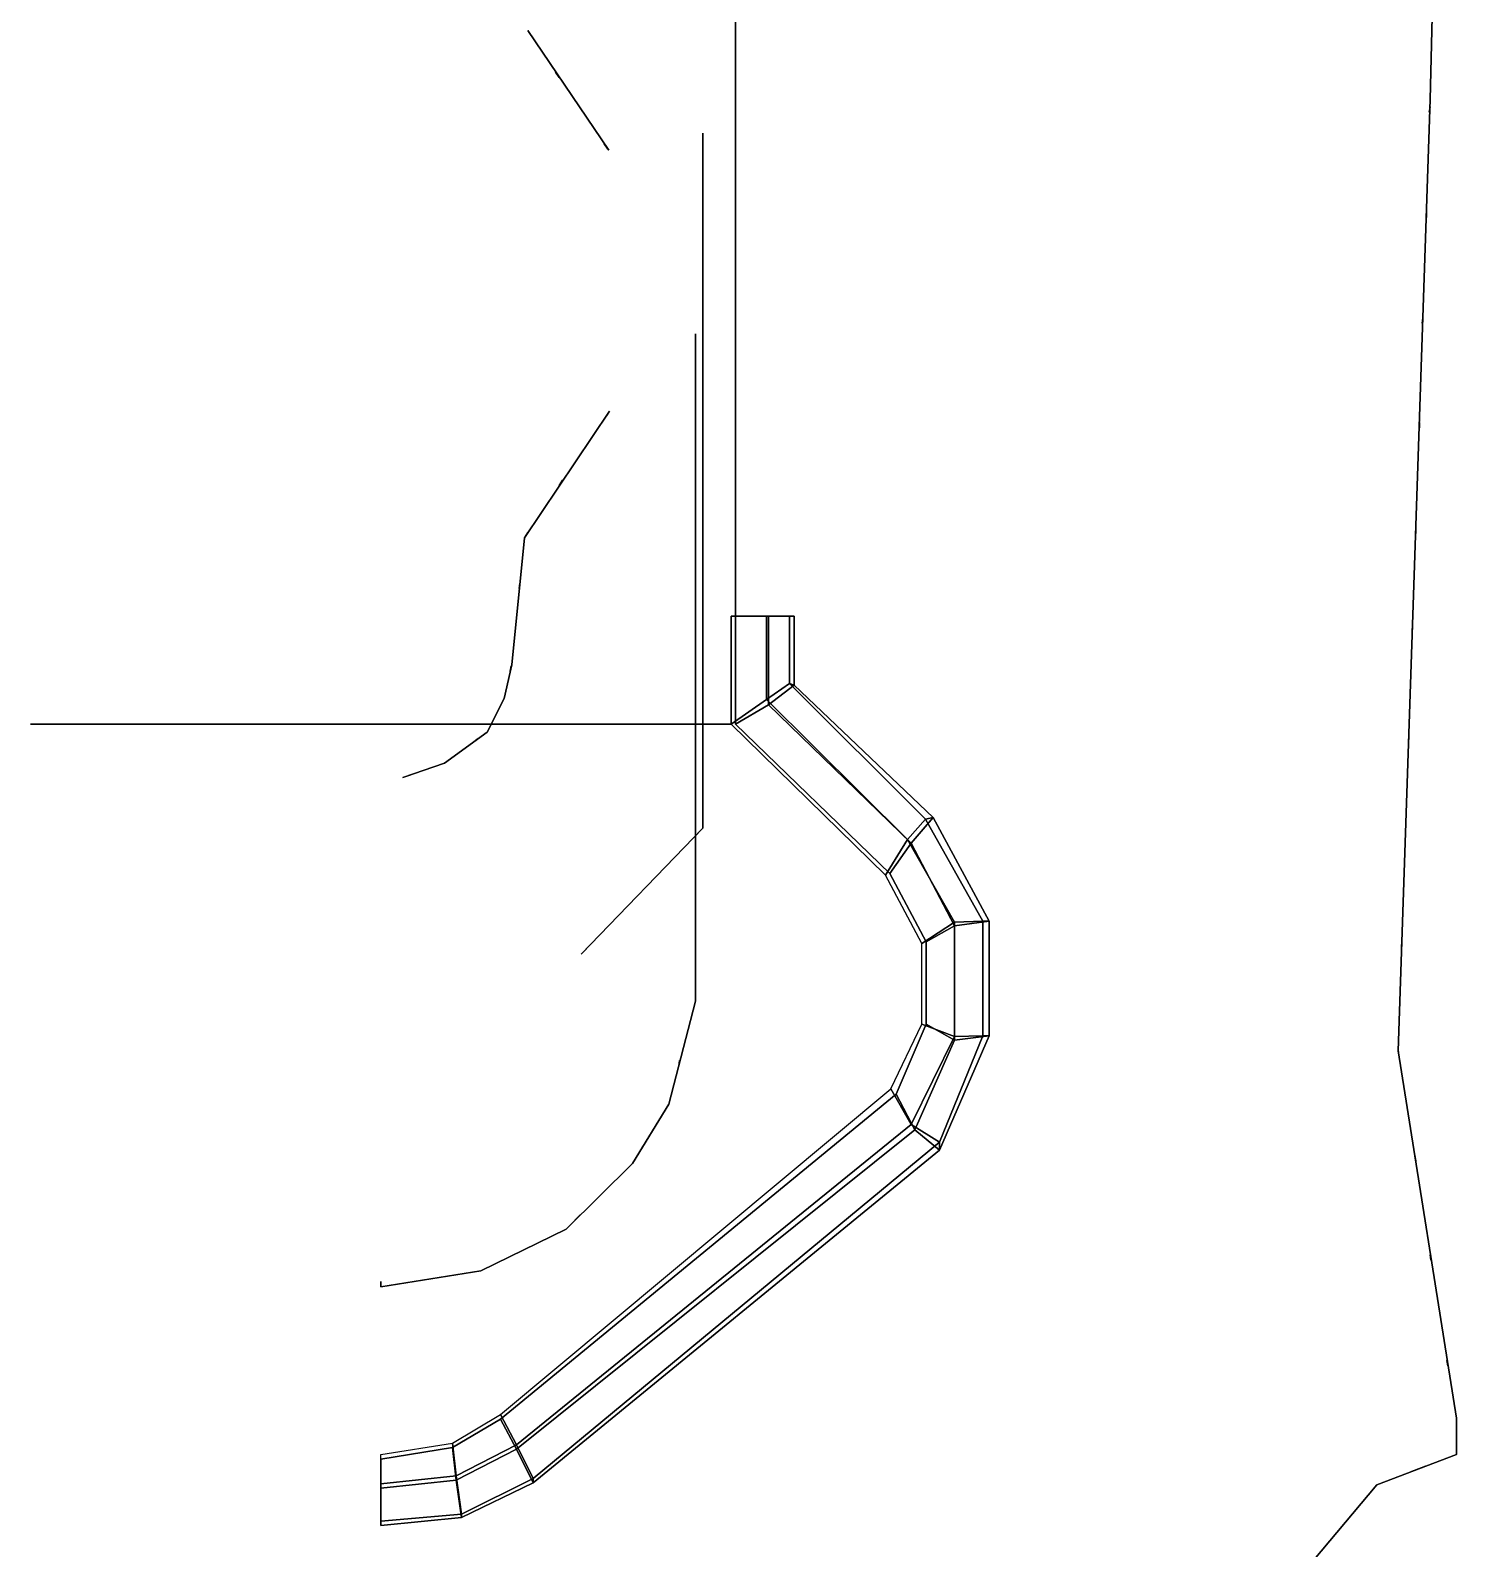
# Model space of a CAD drawing. Extents: x -5 to 14, y -77 to 101.
# Drawn here: x -3.95 to 12.13, y -40.76 to -23.65 of the extents above; entities that cross this region are included whole.
import ezdxf

# ---------------------------------------------------------------- set-up
doc = ezdxf.new("R2010")
doc.units = 0
doc.layers.add('RAILINGS_MIRRORED', color=6, linetype='CONTINUOUS')

msp = doc.modelspace()

# ---------------------------------------------------------------- linework, layer by layer
at = {"layer": 'RAILINGS_MIRRORED'}
for points in [[(11.83, -24.43, 5.31), (12.11, -12.91, 5.31), (12.11, -12.91, 5.38), (11.83, -24.43, 5.38)], [(11.83, -24.43, 5.38), (12.11, -12.91, 5.38), (12.11, -12.91, 5.31), (11.83, -24.43, 5.31)], [(11.83, -24.43, 5.8), (12.11, -12.91, 5.8), (12.11, -12.91, 5.73), (11.83, -24.43, 5.73)], [(11.83, -24.43, 5.73), (12.11, -12.91, 5.73), (12.11, -12.91, 5.8), (11.83, -24.43, 5.8)], [(4, -30.25, 12.99), (4, -21.36, 12.99), (4, -21.36, 12.92), (4, -30.25, 12.92)], [(4, -30.25, 12.92), (4, -21.36, 12.92), (4, -21.36, 12.99), (4, -30.25, 12.99)], [(4, -30.25, 13.28), (4, -21.36, 13.28), (4, -21.36, 13.35), (4, -30.25, 13.35)], [(4, -30.25, 13.35), (4, -21.36, 13.35), (4, -21.36, 13.28), (4, -30.25, 13.28)], [(4, -30.25, 13.67), (4, -21.36, 13.67), (4, -21.36, 13.6), (4, -30.25, 13.6)], [(4, -30.25, 13.6), (4, -21.36, 13.6), (4, -21.36, 13.67), (4, -30.25, 13.67)], [(2.57, -25, 17.3), (1.66, -23.65, 17.3), (1.66, -23.65, 17.23), (2.57, -25, 17.23)], [(2.57, -25, 17.23), (1.66, -23.65, 17.23), (1.66, -23.65, 17.3), (2.57, -25, 17.3)], [(2.57, -25, 17.59), (1.66, -23.65, 17.59), (1.66, -23.65, 17.66), (2.57, -25, 17.66)], [(2.57, -25, 17.66), (1.66, -23.65, 17.66), (1.66, -23.65, 17.59), (2.57, -25, 17.59)], [(2.57, -25, 17.98), (1.66, -23.65, 17.98), (1.66, -23.65, 17.91), (2.57, -25, 17.91)], [(2.57, -25, 17.91), (1.66, -23.65, 17.91), (1.66, -23.65, 17.98), (2.57, -25, 17.98)], [(2.01, -24.18, 16.94), (2.01, -24.18, 17.91), (1.97, -24.12, 17.91), (1.97, -24.12, 16.94)], [(1.97, -24.12, 16.94), (1.97, -24.12, 17.91), (2.01, -24.18, 17.91), (2.01, -24.18, 16.94)], [(4, -24.08, 12.63), (4, -24.08, 13.6), (4, -24.02, 13.6), (4, -24.02, 12.63)], [(4, -24.02, 12.63), (4, -24.02, 13.6), (4, -24.08, 13.6), (4, -24.08, 12.63)], [(11.47, -35.15, 5.38), (11.83, -24.43, 5.38), (11.83, -24.43, 5.31), (11.47, -35.15, 5.31)], [(11.47, -35.15, 5.31), (11.83, -24.43, 5.31), (11.83, -24.43, 5.38), (11.47, -35.15, 5.38)], [(11.47, -35.15, 5.73), (11.83, -24.43, 5.73), (11.83, -24.43, 5.8), (11.47, -35.15, 5.8)], [(11.47, -35.15, 5.8), (11.83, -24.43, 5.8), (11.83, -24.43, 5.73), (11.47, -35.15, 5.73)], [(11.82, -24.57, 4.59), (11.82, -24.57, 5.73), (11.83, -24.51, 5.73), (11.83, -24.51, 4.59)], [(11.83, -24.51, 4.59), (11.83, -24.51, 5.73), (11.82, -24.57, 5.73), (11.82, -24.57, 4.59)], [(4, -24.73, 12.63), (4, -24.73, 13.6), (4, -24.79, 13.6), (4, -24.79, 12.63)], [(4, -24.79, 12.63), (4, -24.79, 13.6), (4, -24.73, 13.6), (4, -24.73, 12.63)], [(2.52, -24.93, 16.94), (2.52, -24.93, 17.91), (2.56, -24.99, 17.91), (2.56, -24.99, 16.94)], [(2.56, -24.99, 16.94), (2.56, -24.99, 17.91), (2.52, -24.93, 17.91), (2.52, -24.93, 16.94)], [(3.63, -32.64, 7.69), (3.63, -24.81, 7.69), (3.63, -24.81, 7.76), (3.63, -32.64, 7.76)], [(3.63, -32.64, 7.76), (3.63, -24.81, 7.76), (3.63, -24.81, 7.69), (3.63, -32.64, 7.69)], [(3.63, -32.64, 8.12), (3.63, -24.81, 8.12), (3.63, -24.81, 8.05), (3.63, -32.64, 8.05)], [(3.63, -32.64, 8.05), (3.63, -24.81, 8.05), (3.63, -24.81, 8.12), (3.63, -32.64, 8.12)], [(3.63, -32.64, 8.37), (3.63, -24.81, 8.37), (3.63, -24.81, 8.44), (3.63, -32.64, 8.44)], [(3.63, -32.64, 8.44), (3.63, -24.81, 8.44), (3.63, -24.81, 8.37), (3.63, -32.64, 8.37)], [(3.63, -24.81, 7.4), (3.63, -24.81, 8.37), (3.63, -24.89, 8.37), (3.63, -24.89, 7.4)], [(3.63, -24.89, 7.4), (3.63, -24.89, 8.37), (3.63, -24.81, 8.37), (3.63, -24.81, 7.4)], [(4, -25.57, 12.63), (4, -25.57, 13.6), (4, -25.51, 13.6), (4, -25.51, 12.63)], [(4, -25.51, 12.63), (4, -25.51, 13.6), (4, -25.57, 13.6), (4, -25.57, 12.63)], [(11.79, -25.76, 4.59), (11.79, -25.76, 5.73), (11.79, -25.7, 5.73), (11.79, -25.7, 4.59)], [(11.79, -25.7, 4.59), (11.79, -25.7, 5.73), (11.79, -25.76, 5.73), (11.79, -25.76, 4.59)], [(3.63, -26.08, 7.4), (3.63, -26.08, 8.37), (3.63, -26, 8.37), (3.63, -26, 7.4)], [(3.63, -26, 7.4), (3.63, -26, 8.37), (3.63, -26.08, 8.37), (3.63, -26.08, 7.4)], [(4, -26.28, 12.63), (4, -26.28, 13.6), (4, -26.34, 13.6), (4, -26.34, 12.63)], [(4, -26.34, 12.63), (4, -26.34, 13.6), (4, -26.28, 13.6), (4, -26.28, 12.63)], [(3.63, -27, 7.4), (3.63, -27, 8.37), (3.63, -27.08, 8.37), (3.63, -27.08, 7.4)], [(3.63, -27.08, 7.4), (3.63, -27.08, 8.37), (3.63, -27, 8.37), (3.63, -27, 7.4)], [(11.75, -26.89, 4.59), (11.75, -26.89, 5.73), (11.74, -26.95, 5.73), (11.74, -26.95, 4.59)], [(11.74, -26.95, 4.59), (11.74, -26.95, 5.73), (11.75, -26.89, 5.73), (11.75, -26.89, 4.59)], [(3.55, -34.59, 10.88), (3.55, -27.07, 10.88), (3.55, -27.07, 10.81), (3.55, -34.59, 10.81)], [(3.55, -34.59, 10.81), (3.55, -27.07, 10.81), (3.55, -27.07, 10.88), (3.55, -34.59, 10.88)], [(3.55, -34.59, 11.17), (3.55, -27.07, 11.17), (3.55, -27.07, 11.24), (3.55, -34.59, 11.24)], [(3.55, -34.59, 11.24), (3.55, -27.07, 11.24), (3.55, -27.07, 11.17), (3.55, -34.59, 11.17)], [(3.55, -34.59, 11.56), (3.55, -27.07, 11.56), (3.55, -27.07, 11.49), (3.55, -34.59, 11.49)], [(3.55, -34.59, 11.49), (3.55, -27.07, 11.49), (3.55, -27.07, 11.56), (3.55, -34.59, 11.56)], [(3.55, -27.07, 10.52), (3.55, -27.07, 11.49), (3.55, -27.13, 11.49), (3.55, -27.13, 10.52)], [(3.55, -27.13, 10.52), (3.55, -27.13, 11.49), (3.55, -27.07, 11.49), (3.55, -27.07, 10.52)], [(4, -27.07, 12.63), (4, -27.07, 13.6), (4, -27.13, 13.6), (4, -27.13, 12.63)], [(4, -27.13, 12.63), (4, -27.13, 13.6), (4, -27.07, 13.6), (4, -27.07, 12.63)], [(4, -27.88, 12.63), (4, -27.88, 13.6), (4, -27.94, 13.6), (4, -27.94, 12.63)], [(4, -27.94, 12.63), (4, -27.94, 13.6), (4, -27.88, 13.6), (4, -27.88, 12.63)], [(1.62, -29.37, 17.3), (2.58, -27.94, 17.3), (2.58, -27.94, 17.23), (1.62, -29.37, 17.23)], [(1.62, -29.37, 17.23), (2.58, -27.94, 17.23), (2.58, -27.94, 17.3), (1.62, -29.37, 17.3)], [(1.62, -29.37, 17.59), (2.58, -27.94, 17.59), (2.58, -27.94, 17.66), (1.62, -29.37, 17.66)], [(1.62, -29.37, 17.66), (2.58, -27.94, 17.66), (2.58, -27.94, 17.59), (1.62, -29.37, 17.59)], [(1.62, -29.37, 17.98), (2.58, -27.94, 17.98), (2.58, -27.94, 17.91), (1.62, -29.37, 17.91)], [(1.62, -29.37, 17.91), (2.58, -27.94, 17.91), (2.58, -27.94, 17.98), (1.62, -29.37, 17.98)], [(2.52, -28.03, 16.94), (2.52, -28.03, 17.91), (2.56, -27.97, 17.91), (2.56, -27.97, 16.94)], [(2.56, -27.97, 16.94), (2.56, -27.97, 17.91), (2.52, -28.03, 17.91), (2.52, -28.03, 16.94)], [(3.63, -28.08, 7.4), (3.63, -28.08, 8.37), (3.63, -28, 8.37), (3.63, -28, 7.4)], [(3.63, -28, 7.4), (3.63, -28, 8.37), (3.63, -28.08, 8.37), (3.63, -28.08, 7.4)], [(3.55, -28.13, 10.52), (3.55, -28.13, 11.49), (3.55, -28.07, 11.49), (3.55, -28.07, 10.52)], [(3.55, -28.07, 10.52), (3.55, -28.07, 11.49), (3.55, -28.13, 11.49), (3.55, -28.13, 10.52)], [(11.71, -28.07, 4.59), (11.71, -28.07, 5.73), (11.71, -28.13, 5.73), (11.71, -28.13, 4.59)], [(11.71, -28.13, 4.59), (11.71, -28.13, 5.73), (11.71, -28.07, 5.73), (11.71, -28.07, 4.59)], [(2.05, -28.72, 16.94), (2.05, -28.72, 17.91), (2.01, -28.78, 17.91), (2.01, -28.78, 16.94)], [(2.01, -28.78, 16.94), (2.01, -28.78, 17.91), (2.05, -28.72, 17.91), (2.05, -28.72, 16.94)], [(4, -28.71, 12.63), (4, -28.71, 13.6), (4, -28.65, 13.6), (4, -28.65, 12.63)], [(4, -28.65, 12.63), (4, -28.65, 13.6), (4, -28.71, 13.6), (4, -28.71, 12.63)], [(3.55, -29.06, 10.52), (3.55, -29.06, 11.49), (3.55, -29.12, 11.49), (3.55, -29.12, 10.52)], [(3.55, -29.12, 10.52), (3.55, -29.12, 11.49), (3.55, -29.06, 11.49), (3.55, -29.06, 10.52)], [(3.63, -29, 7.4), (3.63, -29, 8.37), (3.63, -29.08, 8.37), (3.63, -29.08, 7.4)], [(3.63, -29.08, 7.4), (3.63, -29.08, 8.37), (3.63, -29, 8.37), (3.63, -29, 7.4)], [(1.48, -30.8, 17.3), (1.62, -29.37, 17.3), (1.62, -29.37, 17.23), (1.48, -30.8, 17.23)], [(1.48, -30.8, 17.23), (1.62, -29.37, 17.23), (1.62, -29.37, 17.3), (1.48, -30.8, 17.3)], [(1.48, -30.8, 17.59), (1.62, -29.37, 17.59), (1.62, -29.37, 17.66), (1.48, -30.8, 17.66)], [(1.48, -30.8, 17.66), (1.62, -29.37, 17.66), (1.62, -29.37, 17.59), (1.48, -30.8, 17.59)], [(1.48, -30.8, 17.98), (1.62, -29.37, 17.98), (1.62, -29.37, 17.91), (1.48, -30.8, 17.91)], [(1.48, -30.8, 17.91), (1.62, -29.37, 17.91), (1.62, -29.37, 17.98), (1.48, -30.8, 17.98)], [(1.62, -29.37, 16.94), (1.62, -29.37, 17.91), (1.66, -29.31, 17.91), (1.66, -29.31, 16.94)], [(1.66, -29.31, 16.94), (1.66, -29.31, 17.91), (1.62, -29.37, 17.91), (1.62, -29.37, 16.94)], [(11.67, -29.32, 4.59), (11.67, -29.32, 5.73), (11.67, -29.26, 5.73), (11.67, -29.26, 4.59)], [(11.67, -29.26, 4.59), (11.67, -29.26, 5.73), (11.67, -29.32, 5.73), (11.67, -29.32, 4.59)], [(4, -29.47, 12.63), (4, -29.47, 13.6), (4, -29.53, 13.6), (4, -29.53, 12.63)], [(4, -29.53, 12.63), (4, -29.53, 13.6), (4, -29.47, 13.6), (4, -29.47, 12.63)], [(1.57, -29.88, 16.94), (1.57, -29.88, 17.91), (1.56, -29.94, 17.91), (1.56, -29.94, 16.94)], [(1.56, -29.94, 16.94), (1.56, -29.94, 17.91), (1.57, -29.88, 17.91), (1.57, -29.88, 16.94)], [(3.55, -30.09, 10.52), (3.55, -30.09, 11.49), (3.55, -30.03, 11.49), (3.55, -30.03, 10.52)], [(3.55, -30.03, 10.52), (3.55, -30.03, 11.49), (3.55, -30.09, 11.49), (3.55, -30.09, 10.52)], [(3.63, -30.08, 7.4), (3.63, -30.08, 8.37), (3.63, -30, 8.37), (3.63, -30, 7.4)], [(3.63, -30, 7.4), (3.63, -30, 8.37), (3.63, -30.08, 8.37), (3.63, -30.08, 7.4)], [(3.95, -30.25, 12.63), (4, -30.25, 12.63), (4, -30.25, 13.63), (3.95, -30.25, 13.63)], [(3.95, -31.47, 13.63), (3.95, -31.47, 12.63), (3.95, -30.25, 12.63), (3.95, -30.25, 13.63)], [(3.95, -30.25, 13.63), (4, -30.25, 13.63), (4.37, -30.25, 14.36), (4.35, -30.25, 14.36)], [(4.35, -31.19, 14.36), (3.95, -31.47, 13.63), (3.95, -30.25, 13.63), (4.35, -30.25, 14.36)], [(4, -30.25, 13.63), (4, -30.25, 12.63), (4, -31.47, 12.63), (4, -31.47, 13.63)], [(4.37, -30.25, 14.36), (4, -30.25, 13.63), (4, -31.47, 13.63), (4.37, -31.25, 14.36)], [(4.35, -30.25, 14.36), (4.37, -30.25, 14.36), (4.66, -30.25, 14.75), (4.61, -30.25, 14.75)], [(4.61, -31.01, 14.75), (4.35, -31.19, 14.36), (4.35, -30.25, 14.36), (4.61, -30.25, 14.75)], [(4.66, -30.25, 14.75), (4.37, -30.25, 14.36), (4.37, -31.25, 14.36), (4.66, -31.03, 14.75)], [(4.61, -30.25, 14.75), (4.66, -30.25, 14.75), (4.66, -31.03, 14.75), (4.61, -31.01, 14.75)], [(11.63, -30.39, 4.59), (11.63, -30.39, 5.73), (11.63, -30.45, 5.73), (11.63, -30.45, 4.59)], [(11.63, -30.45, 4.59), (11.63, -30.45, 5.73), (11.63, -30.39, 5.73), (11.63, -30.39, 4.59)], [(1.39, -31.18, 17.3), (1.48, -30.8, 17.3), (1.48, -30.8, 17.23), (1.39, -31.18, 17.23)], [(1.39, -31.18, 17.23), (1.48, -30.8, 17.23), (1.48, -30.8, 17.3), (1.39, -31.18, 17.3)], [(1.39, -31.18, 17.59), (1.48, -30.8, 17.59), (1.48, -30.8, 17.66), (1.39, -31.18, 17.66)], [(1.39, -31.18, 17.66), (1.48, -30.8, 17.66), (1.48, -30.8, 17.59), (1.39, -31.18, 17.59)], [(1.39, -31.18, 17.98), (1.48, -30.8, 17.98), (1.48, -30.8, 17.91), (1.39, -31.18, 17.91)], [(1.39, -31.18, 17.91), (1.48, -30.8, 17.91), (1.48, -30.8, 17.98), (1.39, -31.18, 17.98)], [(1.46, -30.87, 16.94), (1.46, -30.87, 17.91), (1.47, -30.81, 17.91), (1.47, -30.81, 16.94)], [(1.47, -30.81, 16.94), (1.47, -30.81, 17.91), (1.46, -30.87, 17.91), (1.46, -30.87, 16.94)], [(3.55, -30.94, 10.52), (3.55, -30.94, 11.49), (3.55, -31, 11.49), (3.55, -31, 10.52)], [(3.55, -31, 10.52), (3.55, -31, 11.49), (3.55, -30.94, 11.49), (3.55, -30.94, 10.52)], [(3.63, -31, 7.4), (3.63, -31, 8.37), (3.63, -31.08, 8.37), (3.63, -31.08, 7.4)], [(3.63, -31.08, 7.4), (3.63, -31.08, 8.37), (3.63, -31, 8.37), (3.63, -31, 7.4)], [(6.14, -32.54, 14.75), (5.94, -32.77, 14.36), (4.35, -31.19, 14.36), (4.61, -31.01, 14.75)], [(4.66, -31.03, 14.75), (4.37, -31.25, 14.36), (5.98, -32.81, 14.36), (6.23, -32.52, 14.75)], [(4.61, -31.01, 14.75), (4.66, -31.03, 14.75), (6.23, -32.52, 14.75), (6.14, -32.54, 14.75)], [(1.2, -31.56, 17.23), (1.39, -31.18, 17.23), (1.39, -31.18, 17.3), (1.2, -31.56, 17.3)], [(1.2, -31.56, 17.3), (1.39, -31.18, 17.3), (1.39, -31.18, 17.23), (1.2, -31.56, 17.23)], [(1.2, -31.56, 17.66), (1.39, -31.18, 17.66), (1.39, -31.18, 17.59), (1.2, -31.56, 17.59)], [(1.2, -31.56, 17.59), (1.39, -31.18, 17.59), (1.39, -31.18, 17.66), (1.2, -31.56, 17.66)], [(1.2, -31.56, 17.91), (1.39, -31.18, 17.91), (1.39, -31.18, 17.98), (1.2, -31.56, 17.98)], [(1.2, -31.56, 17.98), (1.39, -31.18, 17.98), (1.39, -31.18, 17.91), (1.2, -31.56, 17.91)], [(5.94, -32.77, 14.36), (5.69, -33.17, 13.63), (3.95, -31.47, 13.63), (4.35, -31.19, 14.36)], [(4.37, -31.25, 14.36), (4, -31.47, 13.63), (5.74, -33.15, 13.63), (5.98, -32.81, 14.36)], [(-3.95, -31.47, 13.63), (-3.95, -31.47, 12.63), (3.95, -31.47, 12.63), (3.95, -31.47, 13.63)], [(4, -31.47, 13.63), (4, -31.47, 12.63), (5.74, -33.15, 12.63), (5.74, -33.15, 13.63)], [(0.72, -31.91, 17.3), (1.2, -31.56, 17.3), (1.2, -31.56, 17.23), (0.72, -31.91, 17.23)], [(0.72, -31.91, 17.23), (1.2, -31.56, 17.23), (1.2, -31.56, 17.3), (0.72, -31.91, 17.3)], [(0.72, -31.91, 17.59), (1.2, -31.56, 17.59), (1.2, -31.56, 17.66), (0.72, -31.91, 17.66)], [(0.72, -31.91, 17.66), (1.2, -31.56, 17.66), (1.2, -31.56, 17.59), (0.72, -31.91, 17.59)], [(0.72, -31.91, 17.98), (1.2, -31.56, 17.98), (1.2, -31.56, 17.91), (0.72, -31.91, 17.91)], [(0.72, -31.91, 17.91), (1.2, -31.56, 17.91), (1.2, -31.56, 17.98), (0.72, -31.91, 17.98)], [(1.1, -31.63, 16.94), (1.1, -31.63, 17.91), (1.02, -31.69, 17.91), (1.02, -31.69, 16.94)], [(1.02, -31.69, 16.94), (1.02, -31.69, 17.91), (1.1, -31.63, 17.91), (1.1, -31.63, 16.94)], [(11.59, -31.58, 4.59), (11.59, -31.58, 5.73), (11.59, -31.64, 5.73), (11.59, -31.64, 4.59)], [(11.59, -31.64, 4.59), (11.59, -31.64, 5.73), (11.59, -31.58, 5.73), (11.59, -31.58, 4.59)], [(3.63, -31.81, 7.4), (3.63, -31.81, 8.37), (3.63, -31.73, 8.37), (3.63, -31.73, 7.4)], [(3.63, -31.73, 7.4), (3.63, -31.73, 8.37), (3.63, -31.81, 8.37), (3.63, -31.81, 7.4)], [(0.25, -32.07, 17.23), (0.72, -31.91, 17.23), (0.72, -31.91, 17.3), (0.25, -32.07, 17.3)], [(0.25, -32.07, 17.3), (0.72, -31.91, 17.3), (0.72, -31.91, 17.23), (0.25, -32.07, 17.23)], [(0.25, -32.07, 17.66), (0.72, -31.91, 17.66), (0.72, -31.91, 17.59), (0.25, -32.07, 17.59)], [(0.25, -32.07, 17.59), (0.72, -31.91, 17.59), (0.72, -31.91, 17.66), (0.25, -32.07, 17.66)], [(0.25, -32.07, 17.91), (0.72, -31.91, 17.91), (0.72, -31.91, 17.98), (0.25, -32.07, 17.98)], [(0.25, -32.07, 17.98), (0.72, -31.91, 17.98), (0.72, -31.91, 17.91), (0.25, -32.07, 17.91)], [(3.55, -31.95, 10.52), (3.55, -31.95, 11.49), (3.55, -31.89, 11.49), (3.55, -31.89, 10.52)], [(3.55, -31.89, 10.52), (3.55, -31.89, 11.49), (3.55, -31.95, 11.49), (3.55, -31.95, 10.52)], [(0.25, -32.07, 16.94), (0.25, -32.07, 17.91), (0.34, -32.04, 17.91), (0.34, -32.04, 16.94)], [(0.34, -32.04, 16.94), (0.34, -32.04, 17.91), (0.25, -32.07, 17.91), (0.25, -32.07, 16.94)], [(2.26, -34.06, 7.76), (3.63, -32.64, 7.76), (3.63, -32.64, 7.69), (2.26, -34.06, 7.69)], [(2.26, -34.06, 7.69), (3.63, -32.64, 7.69), (3.63, -32.64, 7.76), (2.26, -34.06, 7.76)], [(2.26, -34.06, 8.05), (3.63, -32.64, 8.05), (3.63, -32.64, 8.12), (2.26, -34.06, 8.12)], [(2.26, -34.06, 8.12), (3.63, -32.64, 8.12), (3.63, -32.64, 8.05), (2.26, -34.06, 8.05)], [(2.26, -34.06, 8.44), (3.63, -32.64, 8.44), (3.63, -32.64, 8.37), (2.26, -34.06, 8.37)], [(2.26, -34.06, 8.37), (3.63, -32.64, 8.37), (3.63, -32.64, 8.44), (2.26, -34.06, 8.44)], [(3.57, -32.7, 7.4), (3.57, -32.7, 8.37), (3.63, -32.64, 8.37), (3.63, -32.64, 7.4)], [(3.63, -32.64, 7.4), (3.63, -32.64, 8.37), (3.57, -32.7, 8.37), (3.57, -32.7, 7.4)], [(6.79, -33.69, 14.75), (6.47, -33.7, 14.36), (5.94, -32.77, 14.36), (6.14, -32.54, 14.75)], [(6.23, -32.52, 14.75), (5.98, -32.81, 14.36), (6.47, -33.74, 14.36), (6.86, -33.69, 14.75)], [(6.14, -32.54, 14.75), (6.23, -32.52, 14.75), (6.86, -33.69, 14.75), (6.79, -33.69, 14.75)], [(3.55, -32.79, 10.52), (3.55, -32.79, 11.49), (3.55, -32.85, 11.49), (3.55, -32.85, 10.52)], [(3.55, -32.85, 10.52), (3.55, -32.85, 11.49), (3.55, -32.79, 11.49), (3.55, -32.79, 10.52)], [(6.47, -33.7, 14.36), (6.1, -33.94, 13.63), (5.69, -33.17, 13.63), (5.94, -32.77, 14.36)], [(5.98, -32.81, 14.36), (5.74, -33.15, 13.63), (6.15, -33.92, 13.63), (6.47, -33.74, 14.36)], [(11.55, -32.83, 4.59), (11.55, -32.83, 5.73), (11.55, -32.77, 5.73), (11.55, -32.77, 4.59)], [(11.55, -32.77, 4.59), (11.55, -32.77, 5.73), (11.55, -32.83, 5.73), (11.55, -32.83, 4.59)], [(5.74, -33.15, 13.63), (5.74, -33.15, 12.63), (6.15, -33.92, 12.63), (6.15, -33.92, 13.63)], [(3.55, -33.58, 10.52), (3.55, -33.58, 11.49), (3.55, -33.52, 11.49), (3.55, -33.52, 10.52)], [(3.55, -33.52, 10.52), (3.55, -33.52, 11.49), (3.55, -33.58, 11.49), (3.55, -33.58, 10.52)], [(6.47, -34.99, 14.36), (6.1, -34.85, 13.63), (6.1, -33.94, 13.63), (6.47, -33.7, 14.36)], [(6.79, -34.98, 14.75), (6.47, -34.99, 14.36), (6.47, -33.7, 14.36), (6.79, -33.69, 14.75)], [(6.86, -33.69, 14.75), (6.47, -33.74, 14.36), (6.47, -35.03, 14.36), (6.86, -34.98, 14.75)], [(6.79, -33.69, 14.75), (6.86, -33.69, 14.75), (6.86, -34.98, 14.75), (6.79, -34.98, 14.75)], [(6.47, -33.74, 14.36), (6.15, -33.92, 13.63), (6.15, -34.85, 13.63), (6.47, -35.03, 14.36)], [(2.26, -34.06, 7.4), (2.26, -34.06, 8.37), (2.32, -34, 8.37), (2.32, -34, 7.4)], [(2.32, -34, 7.4), (2.32, -34, 8.37), (2.26, -34.06, 8.37), (2.26, -34.06, 7.4)], [(6.15, -33.92, 13.63), (6.15, -33.92, 12.63), (6.15, -34.85, 12.63), (6.15, -34.85, 13.63)], [(11.51, -34.01, 4.59), (11.51, -34.01, 5.73), (11.51, -33.95, 5.73), (11.51, -33.95, 4.59)], [(11.51, -33.95, 4.59), (11.51, -33.95, 5.73), (11.51, -34.01, 5.73), (11.51, -34.01, 4.59)], [(3.55, -34.4, 10.52), (3.55, -34.4, 11.49), (3.55, -34.46, 11.49), (3.55, -34.46, 10.52)], [(3.55, -34.46, 10.52), (3.55, -34.46, 11.49), (3.55, -34.4, 11.49), (3.55, -34.4, 10.52)], [(3.25, -35.75, 10.81), (3.55, -34.59, 10.81), (3.55, -34.59, 10.88), (3.25, -35.75, 10.88)], [(3.25, -35.75, 10.88), (3.55, -34.59, 10.88), (3.55, -34.59, 10.81), (3.25, -35.75, 10.81)], [(3.25, -35.75, 11.24), (3.55, -34.59, 11.24), (3.55, -34.59, 11.17), (3.25, -35.75, 11.17)], [(3.25, -35.75, 11.17), (3.55, -34.59, 11.17), (3.55, -34.59, 11.24), (3.25, -35.75, 11.24)], [(3.25, -35.75, 11.49), (3.55, -34.59, 11.49), (3.55, -34.59, 11.56), (3.25, -35.75, 11.56)], [(3.25, -35.75, 11.56), (3.55, -34.59, 11.56), (3.55, -34.59, 11.49), (3.25, -35.75, 11.49)], [(5.98, -35.98, 14.36), (5.75, -35.58, 13.63), (6.1, -34.85, 13.63), (6.47, -34.99, 14.36)], [(6.15, -34.85, 13.63), (6.15, -34.85, 12.63), (5.81, -35.64, 12.63), (5.81, -35.64, 13.63)], [(6.47, -35.03, 14.36), (6.15, -34.85, 13.63), (5.81, -35.64, 13.63), (6.02, -36.04, 14.36)], [(6.3, -36.18, 14.75), (5.98, -35.98, 14.36), (6.47, -34.99, 14.36), (6.79, -34.98, 14.75)], [(6.86, -34.98, 14.75), (6.47, -35.03, 14.36), (6.02, -36.04, 14.36), (6.3, -36.27, 14.75)], [(6.79, -34.98, 14.75), (6.86, -34.98, 14.75), (6.3, -36.27, 14.75), (6.3, -36.18, 14.75)], [(11.48, -35.2, 4.59), (11.48, -35.2, 5.73), (11.47, -35.14, 5.73), (11.47, -35.14, 4.59)], [(11.47, -35.14, 4.59), (11.47, -35.14, 5.73), (11.48, -35.2, 5.73), (11.48, -35.2, 4.59)], [(12.13, -39.29, 5.31), (11.47, -35.15, 5.31), (11.47, -35.15, 5.38), (12.13, -39.29, 5.38)], [(12.13, -39.29, 5.38), (11.47, -35.15, 5.38), (11.47, -35.15, 5.31), (12.13, -39.29, 5.31)], [(12.13, -39.29, 5.8), (11.47, -35.15, 5.8), (11.47, -35.15, 5.73), (12.13, -39.29, 5.73)], [(12.13, -39.29, 5.73), (11.47, -35.15, 5.73), (11.47, -35.15, 5.8), (12.13, -39.29, 5.8)], [(3.36, -35.32, 10.52), (3.36, -35.32, 11.49), (3.37, -35.26, 11.49), (3.37, -35.26, 10.52)], [(3.37, -35.26, 10.52), (3.37, -35.26, 11.49), (3.36, -35.32, 11.49), (3.36, -35.32, 10.52)], [(1.53, -39.59, 14.36), (1.35, -39.25, 13.63), (5.75, -35.58, 13.63), (5.98, -35.98, 14.36)], [(5.81, -35.64, 13.63), (5.81, -35.64, 12.63), (1.35, -39.3, 12.63), (1.35, -39.3, 13.63)], [(6.02, -36.04, 14.36), (5.81, -35.64, 13.63), (1.35, -39.3, 13.63), (1.53, -39.64, 14.36)], [(2.84, -36.42, 10.81), (3.25, -35.75, 10.81), (3.25, -35.75, 10.88), (2.84, -36.42, 10.88)], [(2.84, -36.42, 10.88), (3.25, -35.75, 10.88), (3.25, -35.75, 10.81), (2.84, -36.42, 10.81)], [(2.84, -36.42, 11.24), (3.25, -35.75, 11.24), (3.25, -35.75, 11.17), (2.84, -36.42, 11.17)], [(2.84, -36.42, 11.17), (3.25, -35.75, 11.17), (3.25, -35.75, 11.24), (2.84, -36.42, 11.24)], [(2.84, -36.42, 11.49), (3.25, -35.75, 11.49), (3.25, -35.75, 11.56), (2.84, -36.42, 11.56)], [(2.84, -36.42, 11.56), (3.25, -35.75, 11.56), (3.25, -35.75, 11.49), (2.84, -36.42, 11.49)], [(1.72, -39.97, 14.75), (1.53, -39.59, 14.36), (5.98, -35.98, 14.36), (6.3, -36.18, 14.75)], [(6.3, -36.27, 14.75), (6.02, -36.04, 14.36), (1.53, -39.64, 14.36), (1.72, -40.02, 14.75)], [(6.3, -36.18, 14.75), (6.3, -36.27, 14.75), (1.72, -40.02, 14.75), (1.72, -39.97, 14.75)], [(2.95, -36.23, 10.52), (2.95, -36.23, 11.49), (2.92, -36.29, 11.49), (2.92, -36.29, 10.52)], [(2.92, -36.29, 10.52), (2.92, -36.29, 11.49), (2.95, -36.23, 11.49), (2.95, -36.23, 10.52)], [(2.09, -37.16, 10.88), (2.84, -36.42, 10.88), (2.84, -36.42, 10.81), (2.09, -37.16, 10.81)], [(2.09, -37.16, 10.81), (2.84, -36.42, 10.81), (2.84, -36.42, 10.88), (2.09, -37.16, 10.88)], [(2.09, -37.16, 11.17), (2.84, -36.42, 11.17), (2.84, -36.42, 11.24), (2.09, -37.16, 11.24)], [(2.09, -37.16, 11.24), (2.84, -36.42, 11.24), (2.84, -36.42, 11.17), (2.09, -37.16, 11.17)], [(2.09, -37.16, 11.56), (2.84, -36.42, 11.56), (2.84, -36.42, 11.49), (2.09, -37.16, 11.49)], [(2.09, -37.16, 11.49), (2.84, -36.42, 11.49), (2.84, -36.42, 11.56), (2.09, -37.16, 11.56)], [(11.66, -36.33, 4.59), (11.66, -36.33, 5.73), (11.67, -36.39, 5.73), (11.67, -36.39, 4.59)], [(11.67, -36.39, 4.59), (11.67, -36.39, 5.73), (11.66, -36.33, 5.73), (11.66, -36.33, 4.59)], [(2.25, -37, 10.52), (2.25, -37, 11.49), (2.19, -37.06, 11.49), (2.19, -37.06, 10.52)], [(2.19, -37.06, 10.52), (2.19, -37.06, 11.49), (2.25, -37, 11.49), (2.25, -37, 10.52)], [(1.13, -37.63, 10.81), (2.09, -37.16, 10.81), (2.09, -37.16, 10.88), (1.13, -37.63, 10.88)], [(1.13, -37.63, 10.88), (2.09, -37.16, 10.88), (2.09, -37.16, 10.81), (1.13, -37.63, 10.81)], [(1.13, -37.63, 11.24), (2.09, -37.16, 11.24), (2.09, -37.16, 11.17), (1.13, -37.63, 11.17)], [(1.13, -37.63, 11.17), (2.09, -37.16, 11.17), (2.09, -37.16, 11.24), (1.13, -37.63, 11.24)], [(1.13, -37.63, 11.49), (2.09, -37.16, 11.49), (2.09, -37.16, 11.56), (1.13, -37.63, 11.56)], [(1.13, -37.63, 11.56), (2.09, -37.16, 11.56), (2.09, -37.16, 11.49), (1.13, -37.63, 11.49)], [(11.83, -37.45, 4.59), (11.83, -37.45, 5.73), (11.84, -37.51, 5.73), (11.84, -37.51, 4.59)], [(11.84, -37.51, 4.59), (11.84, -37.51, 5.73), (11.83, -37.45, 5.73), (11.83, -37.45, 4.59)], [(0, -37.81, 10.88), (1.13, -37.63, 10.88), (1.13, -37.63, 10.81), (0, -37.81, 10.81)], [(0, -37.81, 10.81), (1.13, -37.63, 10.81), (1.13, -37.63, 10.88), (0, -37.81, 10.88)], [(0, -37.81, 11.17), (1.13, -37.63, 11.17), (1.13, -37.63, 11.24), (0, -37.81, 11.24)], [(0, -37.81, 11.24), (1.13, -37.63, 11.24), (1.13, -37.63, 11.17), (0, -37.81, 11.17)], [(0, -37.81, 11.56), (1.13, -37.63, 11.56), (1.13, -37.63, 11.49), (0, -37.81, 11.49)], [(0, -37.81, 11.49), (1.13, -37.63, 11.49), (1.13, -37.63, 11.56), (0, -37.81, 11.56)], [(0, -37.81, 10.52), (0, -37.81, 11.49), (0, -37.75, 11.49), (0, -37.75, 10.52)], [(0, -37.75, 10.52), (0, -37.75, 11.49), (0, -37.81, 11.49), (0, -37.81, 10.52)], [(12.02, -38.64, 4.59), (12.02, -38.64, 5.73), (12.03, -38.7, 5.73), (12.03, -38.7, 4.59)], [(12.03, -38.7, 4.59), (12.03, -38.7, 5.73), (12.02, -38.64, 5.73), (12.02, -38.64, 4.59)], [(0.85, -39.94, 14.36), (0.81, -39.57, 13.63), (1.35, -39.25, 13.63), (1.53, -39.59, 14.36)], [(1.35, -39.3, 13.63), (1.35, -39.3, 12.63), (0.81, -39.62, 12.63), (0.81, -39.62, 13.63)], [(1.53, -39.64, 14.36), (1.35, -39.3, 13.63), (0.81, -39.62, 13.63), (0.85, -39.99, 14.36)], [(12.13, -39.7, 5.38), (12.13, -39.29, 5.38), (12.13, -39.29, 5.31), (12.13, -39.7, 5.31)], [(12.13, -39.7, 5.31), (12.13, -39.29, 5.31), (12.13, -39.29, 5.38), (12.13, -39.7, 5.38)], [(12.13, -39.7, 5.73), (12.13, -39.29, 5.73), (12.13, -39.29, 5.8), (12.13, -39.7, 5.8)], [(12.13, -39.7, 5.8), (12.13, -39.29, 5.8), (12.13, -39.29, 5.73), (12.13, -39.7, 5.73)], [(0, -40.03, 14.36), (0, -39.7, 13.63), (0.81, -39.57, 13.63), (0.85, -39.94, 14.36)], [(0.81, -39.62, 13.63), (0.81, -39.62, 12.63), (0, -39.75, 12.63), (0, -39.75, 13.63)], [(0.85, -39.99, 14.36), (0.81, -39.62, 13.63), (0, -39.75, 13.63), (0, -40.08, 14.36)], [(0.91, -40.37, 14.75), (0.85, -39.94, 14.36), (1.53, -39.59, 14.36), (1.72, -39.97, 14.75)], [(1.72, -40.02, 14.75), (1.53, -39.64, 14.36), (0.85, -39.99, 14.36), (0.91, -40.41, 14.75)], [(11.23, -40.04, 5.31), (12.13, -39.7, 5.31), (12.13, -39.7, 5.38), (11.23, -40.04, 5.38)], [(11.23, -40.04, 5.38), (12.13, -39.7, 5.38), (12.13, -39.7, 5.31), (11.23, -40.04, 5.31)], [(11.23, -40.04, 5.8), (12.13, -39.7, 5.8), (12.13, -39.7, 5.73), (11.23, -40.04, 5.73)], [(11.23, -40.04, 5.73), (12.13, -39.7, 5.73), (12.13, -39.7, 5.8), (11.23, -40.04, 5.8)], [(11.78, -39.83, 4.59), (11.78, -39.83, 5.73), (11.62, -39.89, 5.73), (11.62, -39.89, 4.59)], [(11.62, -39.89, 4.59), (11.62, -39.89, 5.73), (11.78, -39.83, 5.73), (11.78, -39.83, 4.59)], [(0, -40.45, 14.75), (0, -40.03, 14.36), (0.85, -39.94, 14.36), (0.91, -40.37, 14.75)], [(0.91, -40.41, 14.75), (0.85, -39.99, 14.36), (0, -40.08, 14.36), (0, -40.5, 14.75)], [(1.72, -39.97, 14.75), (1.72, -40.02, 14.75), (0.91, -40.41, 14.75), (0.91, -40.37, 14.75)], [(10.25, -41.21, 5.38), (11.23, -40.04, 5.38), (11.23, -40.04, 5.31), (10.25, -41.21, 5.31)], [(10.25, -41.21, 5.31), (11.23, -40.04, 5.31), (11.23, -40.04, 5.38), (10.25, -41.21, 5.38)], [(10.25, -41.21, 5.73), (11.23, -40.04, 5.73), (11.23, -40.04, 5.8), (10.25, -41.21, 5.8)], [(10.25, -41.21, 5.8), (11.23, -40.04, 5.8), (11.23, -40.04, 5.73), (10.25, -41.21, 5.73)], [(0.91, -40.37, 14.75), (0.91, -40.41, 14.75), (0, -40.5, 14.75), (0, -40.45, 14.75)]]:
    msp.add_3dface(points, dxfattribs=at)

doc.saveas('drawing.dxf')
